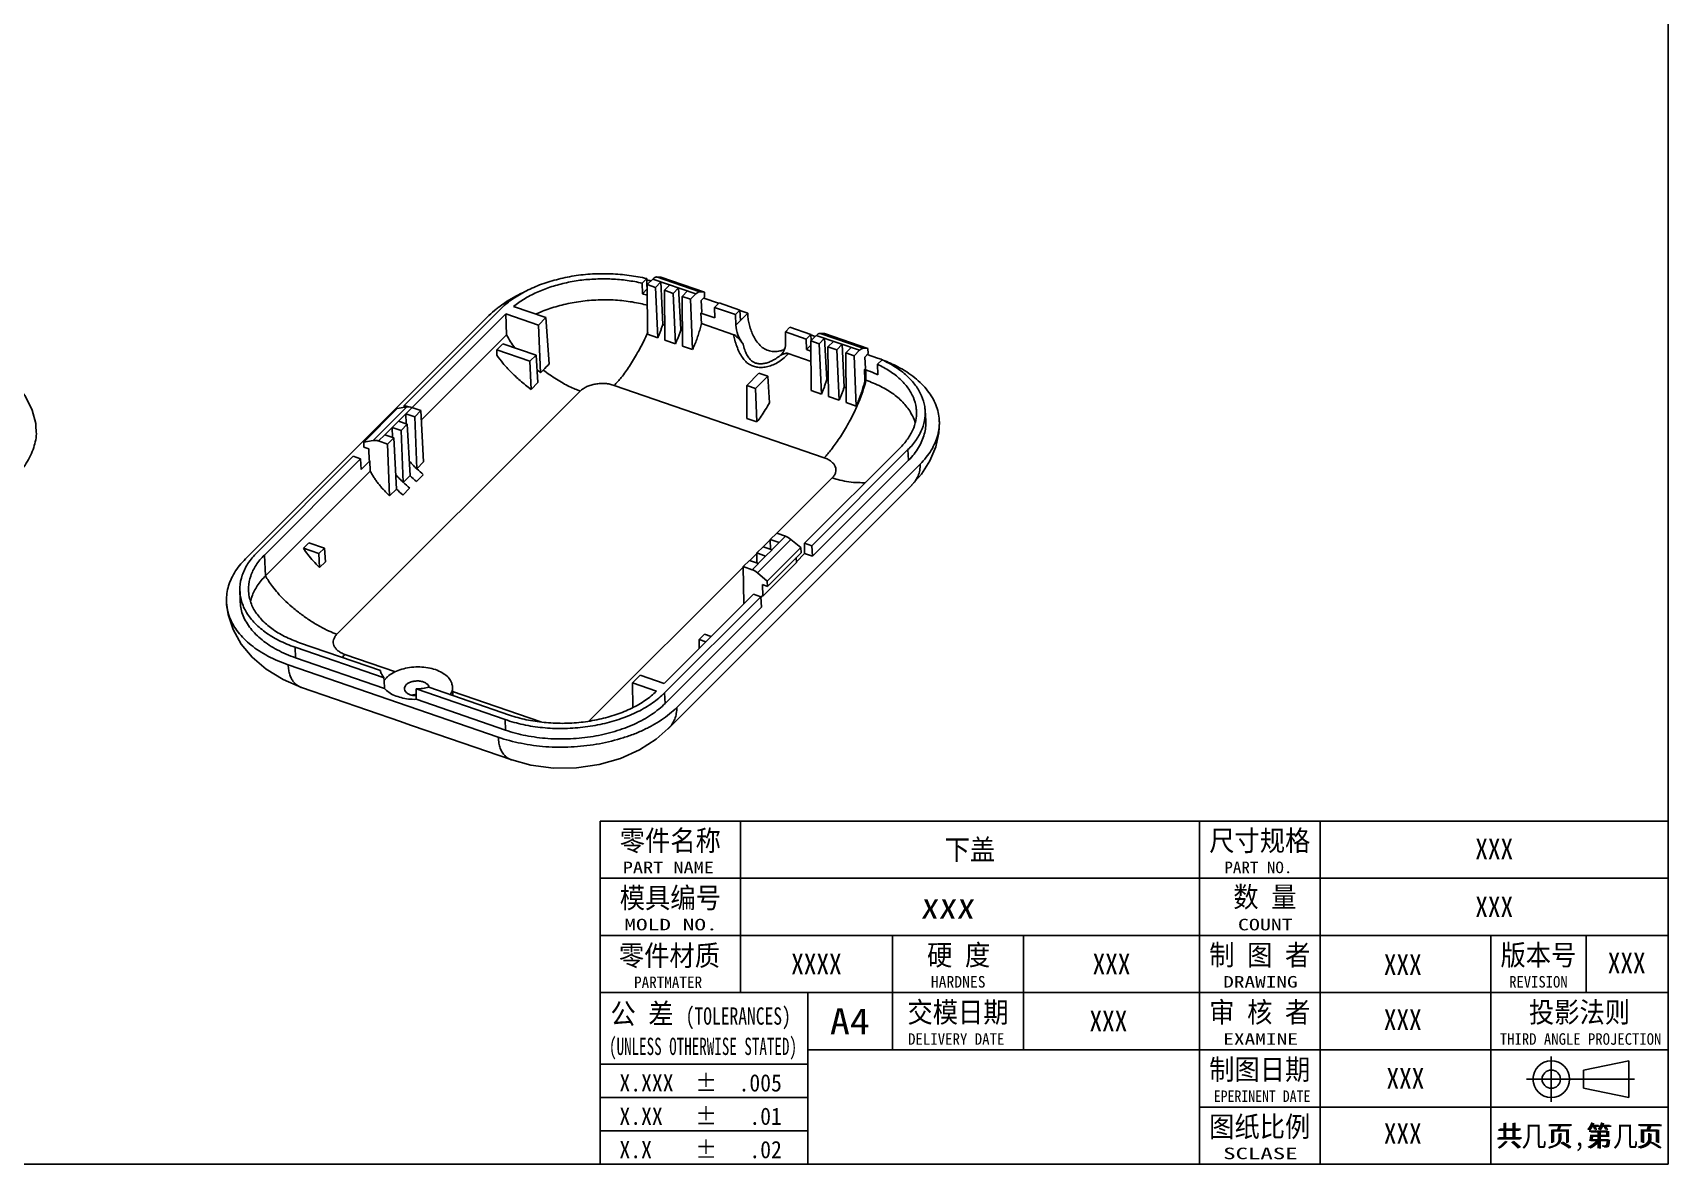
# Model space of a CAD drawing. Header units: millimetres. Extents: x 505 to 1176, y -2270 to -2095.
# Drawn here: x 885.3 to 1011.3, y -2269.7 to -2182.6 of the extents above; entities that cross this region are included whole.
import ezdxf
from ezdxf.enums import TextEntityAlignment as Align

# ---------------------------------------------------------------- set-up
doc = ezdxf.new("R2010")
doc.units = ezdxf.units.MM
doc.header["$MEASUREMENT"] = 0
doc.linetypes.add('CENTER', pattern=[50.8, 31.75, -6.35, 6.35, -6.35])
doc.layers.get('0').update_dxf_attribs({"linetype": 'CONTINUOUS'})
for name, color, linetype in [('02___PRT_ALL_AXES', 7, 'CONTINUOUS'), ('06___PRT_ALL_SURFS', 7, 'CONTINUOUS'), ('dim', 82, 'CONTINUOUS'), ('text-mold', 3, 'CONTINUOUS')]:
    doc.layers.add(name, color=color, linetype=linetype)
doc.styles.add('MA', font='', dxfattribs={"width": 0.8})
doc.styles.add('TEXTSTYLE_0', font='txt', dxfattribs={"width": 0.8})
doc.styles.add('标准', font='arial.ttf', dxfattribs={"oblique": 5.000002})
doc.styles.get('MA').set_extended_font_data('SimSun')

# ---------------------------------------------------------------- blocks, each defined once
blk = doc.blocks.new('mw')
at = {"color": 4, "linetype": 'Continuous'}
for p, q in [((643.55, -548.83), (643.2, -549.18)), ((643.22, -549.99), (643.2, -549.18)), ((643.55, -548.83), (643.57, -549.28)), ((644.01, -548.86), (643.59, -549.28)), ((647.33, -550.01), (644.01, -548.86)), ((644.65, -549.08), (644.23, -549.5)), ((644.65, -548.71), (644.3, -548.7)), ((647.63, -549.85), (644.3, -548.7)), ((644.65, -549.08), (644.8, -552.37)), ((643.59, -549.62), (643.22, -549.99)), ((643.57, -549.28), (643.59, -549.62)), ((643.59, -549.28), (643.62, -553.11)), ((644.23, -549.5), (644.4, -553.38)), ((645.33, -549.31), (644.91, -549.73)), ((644.91, -549.73), (644.94, -553.56)), ((646.01, -549.55), (645.59, -549.97)), ((645.59, -549.97), (645.77, -553.85)), ((646.01, -549.55), (646.19, -552.73)), ((646.69, -549.78), (646.28, -550.2)), ((646.28, -550.2), (646.3, -554.03)), ((647.33, -550.01), (646.91, -550.42)), ((646.91, -550.42), (647.08, -554.3)), ((647.99, -549.86), (647.63, -549.85)), ((647.94, -550.33), (649.09, -550.73)), ((612.66, -570.41), (631.4, -551.67)), ((632.28, -551.18), (624.87, -558.59)), ((632.69, -551.54), (624.99, -559.24)), ((632.76, -553.15), (632.69, -551.54)), ((632.69, -551.54), (635.22, -552.41)), ((635.79, -551.83), (633.3, -550.97)), ((647.8, -551.41), (647.72, -551.49)), ((647.76, -552.29), (647.72, -551.49)), ((647.72, -551.49), (648.79, -551.86)), ((647.8, -551.41), (647.75, -550.52)), ((649.12, -550.7), (648.77, -551.05)), ((648.77, -551.05), (648.79, -551.86)), ((648.77, -551.05), (650.38, -551.6)), ((650.72, -551.25), (649.12, -550.7)), ((650.72, -551.25), (650.38, -551.6)), ((650.38, -551.6), (650.41, -552.42)), ((650.41, -552.42), (651.33, -551.5)), ((650.78, -552.05), (650.72, -551.25)), ((650.73, -551.29), (651.33, -551.5)), ((635.22, -552.41), (635.79, -551.83)), ((635.22, -552.41), (635.38, -556.08)), ((635.79, -551.83), (636.03, -555.39)), ((644.8, -552.37), (644.93, -552.41)), ((646.19, -552.73), (646.29, -552.77)), ((647.76, -552.29), (650.25, -553.15)), ((654.58, -552.58), (654.24, -552.93)), ((654.24, -552.93), (654.24, -553.74)), ((654.24, -552.93), (655.84, -553.48)), ((656.19, -553.14), (654.58, -552.58)), ((626.2, -559.71), (632.76, -553.15)), ((632.47, -553.84), (632, -554.31)), ((635.03, -554.72), (632.47, -553.84)), ((643.62, -553.11), (644.4, -553.38)), ((644.94, -553.56), (645.77, -553.85)), ((646.3, -554.03), (647.08, -554.3)), ((656.19, -553.14), (655.84, -553.48)), ((655.84, -553.48), (655.86, -554.29)), ((656.2, -553.96), (655.86, -554.29)), ((656.21, -553.6), (656.19, -553.14)), ((656.19, -553.17), (656.53, -553.29)), ((656.61, -553.2), (656.19, -553.62)), ((656.19, -553.62), (656.22, -557.45)), ((656.19, -553.62), (656.83, -553.84)), ((659.93, -554.35), (656.61, -553.2)), ((657.25, -553.42), (656.83, -553.84)), ((656.83, -553.84), (657, -557.72)), ((657.25, -553.05), (656.9, -553.05)), ((660.23, -554.19), (656.9, -553.05)), ((657.25, -553.05), (660.59, -554.2)), ((657.25, -553.42), (657.43, -556.61)), ((657.93, -553.66), (657.51, -554.08)), ((657.51, -554.08), (657.54, -557.91)), ((657.51, -554.08), (658.2, -554.31)), ((658.61, -553.89), (658.2, -554.31)), ((658.61, -553.89), (658.76, -557.18)), ((659.3, -554.13), (658.88, -554.55)), ((660.59, -554.2), (660.23, -554.19)), ((660.61, -554.6), (660.59, -554.2)), ((632, -554.31), (632.01, -554.72)), ((632, -554.31), (634.56, -555.19)), ((634.56, -555.19), (635.03, -554.72)), ((634.56, -555.19), (634.65, -557.36)), ((635.03, -554.72), (635.17, -556.84)), ((653.74, -554.82), (653.91, -554.68)), ((654.45, -554.6), (656.21, -555.2)), ((655.86, -554.29), (656.2, -554.41)), ((658.2, -554.31), (658.37, -558.19)), ((658.88, -554.55), (658.91, -558.38)), ((658.88, -554.55), (659.52, -554.77)), ((659.93, -554.35), (659.52, -554.77)), ((659.52, -554.77), (659.69, -558.65)), ((660.35, -554.87), (660.61, -554.6)), ((660.4, -555.75), (660.35, -554.87)), ((660.54, -554.67), (661.33, -554.95)), ((661.68, -555.08), (661.33, -555.43)), ((661.33, -555.43), (661.35, -556.24)), ((635.38, -556.08), (635.58, -555.87)), ((652.19, -556.1), (651.25, -557.05)), ((651.93, -557.28), (652.87, -556.34)), ((652.87, -556.34), (652.19, -556.1)), ((652.87, -556.34), (653.01, -558.39)), ((657.43, -556.61), (657.53, -556.64)), ((660.4, -555.75), (660.32, -555.83)), ((660.32, -555.83), (660.42, -555.86)), ((660.36, -556.63), (660.32, -555.83)), ((660.36, -556.63), (660.43, -556.66)), ((638.43, -557.49), (619.69, -576.22)), ((634.65, -557.36), (635.17, -556.84)), ((641.04, -557.05), (657.22, -562.63)), ((651.25, -557.05), (651.27, -559.6)), ((651.25, -557.05), (651.93, -557.28)), ((651.93, -557.28), (652.04, -559.86)), ((656.22, -557.45), (657, -557.72)), ((657.54, -557.91), (658.37, -558.19)), ((658.76, -557.18), (658.9, -557.23)), ((621.76, -561.42), (624.34, -558.83)), ((625.07, -558.71), (622.49, -561.29)), ((624.34, -558.83), (625.07, -558.71)), ((625, -559.24), (624.43, -559.8)), ((624.88, -558.74), (624.87, -558.59)), ((625.2, -558.7), (624.87, -558.59)), ((625.68, -559.48), (624.99, -559.24)), ((625, -559.24), (625.03, -560.01)), ((625.47, -558.75), (626.16, -558.99)), ((625.68, -559.48), (626.16, -558.99)), ((626.16, -558.99), (626.37, -562.95)), ((658.91, -558.38), (659.69, -558.65)), ((665.04, -559.77), (664.99, -558.97)), ((623.95, -560.29), (623.39, -560.85)), ((624.43, -559.8), (623.94, -560.29)), ((624.63, -560.52), (623.94, -560.29)), ((623.95, -560.29), (623.98, -561.06)), ((625.11, -560.04), (624.43, -559.8)), ((624.63, -560.52), (625.11, -560.04)), ((624.63, -560.52), (624.79, -564.52)), ((625.11, -560.04), (625.32, -563.99)), ((625.68, -559.48), (625.84, -563.48)), ((651.27, -559.6), (652.04, -559.86)), ((621.76, -561.42), (622.49, -561.29)), ((621.77, -561.82), (621.76, -561.42)), ((623.38, -560.85), (622.9, -561.33)), ((622.9, -561.33), (623.58, -561.57)), ((624.07, -561.09), (623.38, -560.85)), ((623.58, -561.57), (624.07, -561.09)), ((623.58, -561.57), (623.75, -565.57)), ((624.07, -561.09), (624.28, -565.04)), ((663.11, -561.81), (655.7, -569.21)), ((620.95, -562.51), (613.54, -569.92)), ((614.11, -570.12), (621.51, -562.71)), ((621.51, -562.71), (620.95, -562.51)), ((621.51, -562.71), (621.56, -563.52)), ((621.56, -563.52), (622.22, -562.85)), ((622.15, -561.95), (621.77, -561.82)), ((622.18, -562.84), (622.15, -561.95)), ((622.22, -562.85), (622.18, -562.84)), ((622.26, -563.65), (622.22, -562.85)), ((625.84, -563.48), (626.37, -562.95)), ((656.26, -569.41), (663.67, -562)), ((656.31, -570.21), (663.72, -562.81)), ((663.72, -562.81), (663.67, -562)), ((614.2, -571.71), (622.26, -563.65)), ((624.79, -564.52), (625.32, -563.99)), ((626.34, -563.93), (625.81, -564.45)), ((664.61, -563.12), (645.87, -581.85)), ((653.58, -568.44), (657.84, -564.18)), ((623.75, -565.57), (624.28, -565.04)), ((625.29, -564.97), (624.77, -565.5)), ((663.97, -564.73), (663.98, -564.72)), ((617.53, -569.18), (617.11, -569.6)), ((618.73, -569.6), (617.53, -569.18)), ((654.66, -568.91), (652.08, -571.49)), ((652.53, -569.49), (653.07, -568.95)), ((653.07, -568.92), (653.56, -568.43)), ((653.07, -568.92), (653.76, -569.15)), ((653.09, -569.68), (653.07, -568.92)), ((653.75, -569.15), (653.19, -569.71)), ((653.56, -568.43), (654.24, -568.67)), ((654.24, -568.67), (653.76, -569.15)), ((654.66, -568.91), (655.42, -569.55)), ((656.26, -569.41), (655.7, -569.21)), ((655.7, -569.21), (655.71, -570.01)), ((614.2, -571.71), (614.11, -570.12)), ((617.11, -569.6), (618.31, -570.01)), ((618.31, -570.01), (618.73, -569.6)), ((618.31, -570.01), (618.35, -571.07)), ((618.73, -569.6), (618.8, -570.63)), ((650.98, -571.01), (651.46, -570.53)), ((651.46, -570.53), (652.15, -570.76)), ((651.48, -570.53), (652.03, -569.99)), ((652.03, -569.96), (652.51, -569.48)), ((652.03, -569.96), (652.71, -570.2)), ((652.04, -570.73), (652.03, -569.96)), ((652.71, -570.2), (652.14, -570.76)), ((652.51, -569.48), (653.2, -569.72)), ((653.2, -569.72), (652.71, -570.2)), ((652.83, -572.13), (655.42, -569.55)), ((652.85, -572.53), (655.44, -569.94)), ((655.07, -570.3), (655.09, -570.69)), ((655.09, -570.63), (655.71, -570.01)), ((655.42, -569.55), (655.44, -569.94)), ((656.31, -570.21), (655.71, -570.01)), ((656.31, -570.21), (656.26, -569.41)), ((618.35, -571.07), (618.8, -570.63)), ((639.1, -582.91), (650.98, -571.04)), ((650.98, -571.01), (651.67, -571.25)), ((651.04, -573.86), (650.98, -571.01)), ((652.15, -570.76), (651.67, -571.25)), ((652.08, -571.49), (652.83, -572.13)), ((652.49, -573.28), (655.09, -570.69)), ((612.22, -572.81), (612.23, -573.61)), ((651.77, -573.14), (644.89, -580.02)), ((652.34, -573.33), (651.77, -573.14)), ((652.85, -572.53), (652.46, -572.4)), ((652.46, -572.4), (652.49, -573.28)), ((652.83, -572.13), (652.85, -572.53)), ((644.93, -580.74), (652.34, -573.33)), ((644.97, -581.54), (652.38, -574.14)), ((652.34, -573.38), (652.45, -573.27)), ((652.38, -574.14), (652.34, -573.33)), ((652.49, -573.28), (652.45, -573.27)), ((648, -576.2), (647.58, -576.62)), ((647.58, -576.62), (648.11, -576.8)), ((647.58, -576.62), (647.59, -577.32)), ((648.52, -576.38), (648, -576.2)), ((616.49, -578.03), (616.47, -577.22)), ((620.31, -577.78), (624.2, -579.11)), ((632.12, -584.15), (615.94, -578.58)), ((643.04, -579.38), (642.46, -579.96)), ((644.89, -580.02), (643.04, -579.38)), ((616.97, -580.33), (616.96, -580.32)), ((628.6, -580.63), (635.39, -582.97)), ((642.46, -579.96), (644.31, -580.6)), ((642.46, -579.96), (642.48, -581.86)), ((644.97, -581.54), (644.93, -580.74)), ((625.01, -583.1), (625.52, -583.27)), ((632.67, -583.6), (632.65, -582.79)), ((645.23, -583.47), (645.21, -583.48))]:
    blk.add_line(p, q, dxfattribs=at)
at = {"color": 7, "linetype": 'Continuous'}
blk.add_line((633.16, -585.9), (633.15, -585.9), dxfattribs=at)
at = {"color": 4, "linetype": 'Continuous'}
for centre, radius, start, end in [((640.62, -562.92), 14.29, 76.8662, 78.1495), ((640.61, -560.98), 11.29, 74.664, 76.6669), ((629.68, -546.95), 15.19, 336.1587, 336.686), ((626.31, -546.83), 12.95, 315.7145, 318.6613), ((657.47, -566.16), 11.86, 69.1747, 70.9916), ((657.59, -565.84), 11.52, 68.8684, 69.1673), ((643.51, -545.54), 13.31, 230.7913, 232.3162), ((634.11, -554.88), 12.67, 226.0413, 229.0704), ((634.74, -554.25), 12.81, 226.0586, 229.0531), ((633.07, -555.92), 12.67, 226.0413, 229.0704), ((633.69, -555.29), 12.81, 226.0586, 229.0531), ((616.92, -574.43), 4.77, 311.5243, 315.424), ((617.42, -579), 1.4, 247.7491, 250.4606), ((633.6, -584.58), 1.4, 247.7853, 250.9933)]:
    blk.add_arc(centre, radius, start, end, dxfattribs=at)
for centre, major_axis, ratio, start_param, end_param in [((644.03, -549.66), (0.339, 0.941), 0.424126, 0.14608, 0.734083), ((647.38, -550.81), (0.312, 0.95), 0.445041, 0.133499, 0.721502), ((652.33, -553.08), (-1.57, 1.61), 0.682679, 0.637232, 1.405424), ((652.33, -553.08), (-1.57, 1.61), 0.682679, -3.131607, -2.504361), ((656.63, -554), (0.339, 0.941), 0.424126, 0.14608, 0.734083), ((659.98, -555.15), (0.312, 0.95), 0.445041, 0.133499, 0.721502), ((625.51, -559.55), (-0.712, 0.702), 0.667046, -0.947824, -0.448477), ((622.92, -562.14), (-0.702, 0.712), 0.677504, -0.938515, -0.439168), ((654.28, -569.47), (-0.712, 0.702), 0.667046, -1.447171, -0.947824), ((651.69, -572.05), (-0.702, 0.712), 0.677504, -1.437861, -0.938515)]:
    blk.add_ellipse(centre, major_axis=major_axis, ratio=ratio, start_param=start_param, end_param=end_param, dxfattribs=at)
for points, start_tangent, end_tangent in [([(643.55, -548.83), (642.2, -548.58), (640.8, -548.46), (639.37, -548.47), (637.95, -548.62), (636.59, -548.91), (635.3, -549.32), (634.14, -549.85), (633.13, -550.47), (632.28, -551.18)], (-0.971298, 0.237865), (-0.707249, -0.706964)), ([(633.3, -550.97), (634.11, -550.4), (635.05, -549.9), (636.1, -549.49), (637.22, -549.18), (638.41, -548.96), (639.63, -548.86), (640.85, -548.86), (642.05, -548.97), (643.2, -549.18)], (0.774773, 0.63224), (0.972962, -0.230965)), ([(632.15, -551.02), (632.59, -550.71), (633.29, -550.28), (633.99, -549.92)], (0.794036, 0.607871), (0.906487, 0.422233)), ([(635.02, -551.56), (635.37, -551.4), (636.54, -550.99), (637.81, -550.69), (639.13, -550.51), (640.47, -550.46), (641.8, -550.54), (643.07, -550.75), (643.61, -550.88)], (0.904924, 0.425573), (0.963956, -0.266061)), ([(631.4, -551.67), (631.96, -551.17), (632.15, -551.02)], (0.707249, 0.706964), (0.794036, 0.607871)), ([(651.33, -551.5), (651.36, -551.89), (651.44, -552.31), (651.56, -552.74), (651.72, -553.15), (651.93, -553.54), (652.2, -553.89), (652.54, -554.19), (652.92, -554.37), (653.31, -554.45), (653.7, -554.42), (654.08, -554.31), (654.16, -554.27)], (0.026024, -0.999661), (0.901282, 0.433234)), ([(644.4, -553.38), (644.51, -553.14), (644.61, -552.88), (644.7, -552.62), (644.8, -552.37)], (0.396999, 0.917819), (0.320319, 0.94731)), ([(645.77, -553.85), (645.88, -553.58), (645.99, -553.3), (646.09, -553.02), (646.19, -552.73)], (0.396999, 0.917819), (0.311068, 0.950388)), ([(647.08, -554.3), (647.24, -553.92), (647.4, -553.52), (647.54, -553.11), (647.66, -552.69), (647.76, -552.29)], (0.396999, 0.917819), (0.20165, 0.979458)), ([(632.76, -553.15), (633.06, -553.69), (633.4, -554.16)], (0.427665, -0.903937), (0.616413, -0.787423)), ([(641.04, -557.05), (641.59, -556.44), (642.22, -555.57), (642.85, -554.53), (643.38, -553.51), (643.57, -553.09)], (0.705092, 0.709116), (0.404188, 0.914676)), ([(650.25, -553.15), (650.33, -553.19), (650.42, -553.25), (650.5, -553.33), (650.59, -553.41), (650.69, -553.51), (650.78, -553.62), (650.88, -553.74), (650.98, -553.87)], (0.945407, -0.325891), (0.611171, -0.791498)), ([(651.78, -555.58), (651.47, -555.44), (651.18, -555.22), (650.92, -554.9), (650.68, -554.5), (650.49, -554.03), (650.34, -553.57), (650.25, -553.15)], (-0.944567, 0.32832), (-0.200208, 0.979753)), ([(651.94, -555.33), (651.69, -555.2), (651.47, -554.99), (651.27, -554.7), (651.1, -554.31), (650.98, -553.87)], (-0.944495, 0.328526), (-0.20955, 0.977798)), ([(632.01, -554.72), (632.48, -555.35), (633.08, -556.01), (633.8, -556.68), (634.65, -557.36)], (0.541054, -0.840988), (0.809701, -0.586843)), ([(654.45, -554.6), (654.13, -554.93), (653.73, -555.23), (653.29, -555.46), (652.87, -555.6), (652.48, -555.67), (652.12, -555.66), (651.78, -555.58)], (-0.627203, -0.778856), (-0.944378, 0.328861)), ([(653.74, -554.82), (653.4, -555.05), (653.06, -555.22), (652.75, -555.33), (652.45, -555.38), (652.19, -555.38), (651.94, -555.33)], (-0.785309, -0.619105), (-0.944392, 0.328821)), ([(653.74, -554.82), (653.84, -554.75), (653.93, -554.7), (654.02, -554.66), (654.11, -554.63), (654.2, -554.6), (654.28, -554.58), (654.37, -554.58), (654.45, -554.6)], (0.836165, 0.548478), (0.945475, -0.325695)), ([(661.33, -555.43), (662.27, -555.96), (663.06, -556.57), (663.67, -557.25), (664.09, -557.99), (664.3, -558.76), (664.33, -559.13)], (0.904238, -0.427029), (0.015939, -0.999873)), ([(664.99, -558.97), (664.96, -558.69), (664.72, -557.85), (664.25, -557.05), (663.58, -556.31), (662.72, -555.65), (661.68, -555.08)], (-0.059281, 0.998241), (-0.907883, 0.419223)), ([(661.74, -555.1), (662.89, -555.62), (663.58, -556.02), (664.19, -556.47), (664.73, -556.95), (665.18, -557.46), (665.55, -558), (665.82, -558.55), (666, -559.13), (666.08, -559.71), (666.09, -559.89)], (0.932754, -0.360514), (0.015227, -0.999884)), ([(635.58, -555.87), (636.08, -556.24), (636.6, -556.58), (637.11, -556.88), (637.59, -557.14), (638.04, -557.34), (638.43, -557.49)], (0.793582, -0.608463), (0.944427, -0.328722)), ([(657, -557.72), (657.12, -557.46), (657.23, -557.18), (657.33, -556.89), (657.43, -556.61)], (0.396999, 0.917819), (0.311068, 0.950388)), ([(660.43, -556.66), (660.25, -557.33), (659.96, -558.14), (659.55, -559.08), (659.01, -560.1), (658.38, -561.14), (657.75, -562.01), (657.22, -562.63)], (-0.217296, -0.976106), (-0.709395, -0.704811)), ([(659.69, -558.65), (659.84, -558.27), (660, -557.87), (660.14, -557.45), (660.26, -557.03), (660.36, -556.63)], (0.396999, 0.917819), (0.20165, 0.979458)), ([(661.35, -556.24), (661.13, -556.14), (660.42, -555.86)], (-0.904133, 0.427252), (-0.945429, 0.325829)), ([(660.43, -556.66), (660.43, -556.26), (660.42, -555.86)], (-0.026027, 0.999661), (-0.026024, 0.999661)), ([(660.43, -556.66), (661.58, -557.14), (662.57, -557.74), (663.36, -558.44), (663.93, -559.23), (664.23, -559.91)], (0.947268, -0.320442), (0.286671, -0.958029)), ([(641.04, -557.05), (640.71, -556.96), (640.35, -556.91), (639.98, -556.91), (639.61, -556.95), (639.26, -557.03), (638.94, -557.15), (638.66, -557.31), (638.43, -557.49)], (-0.945429, 0.325829), (-0.707249, -0.706964)), ([(658.37, -558.19), (658.47, -557.95), (658.57, -557.7), (658.67, -557.44), (658.76, -557.18)], (0.396999, 0.917819), (0.320319, 0.94731)), ([(652.04, -559.86), (652.36, -559.43), (652.68, -558.93), (653.01, -558.39)], (0.604607, 0.796524), (0.501285, 0.865282)), ([(664.33, -559.13), (664.31, -559.55), (664.11, -560.33), (663.7, -561.09), (663.11, -561.81)], (0.015939, -0.999873), (-0.707249, -0.706964)), ([(663.67, -562), (664.32, -561.22), (664.76, -560.4), (664.97, -559.55), (664.99, -558.97)], (0.707249, 0.706964), (-0.059281, 0.998241)), ([(594.27, -564.72), (594.85, -564.18), (595.35, -563.62), (595.77, -563.04), (596.1, -562.45), (596.34, -561.84), (596.49, -561.24), (596.54, -560.63), (596.49, -560.04), (596.49, -559.99)], (0.765682, 0.643219), (-0.171134, 0.985248)), ([(665.04, -559.77), (665.03, -560.29), (664.93, -560.81), (664.75, -561.33), (664.48, -561.84), (664.14, -562.34), (663.72, -562.81)], (0.059479, -0.99823), (-0.707249, -0.706964)), ([(666.09, -559.89), (666.07, -560.3), (665.97, -560.89), (665.76, -561.47), (665.47, -562.04), (665.08, -562.59), (664.61, -563.12)], (0.015227, -0.999884), (-0.707249, -0.706964)), ([(625.84, -563.48), (625.59, -563.23), (625.35, -562.97), (625.26, -562.87)], (-0.716699, 0.697383), (-0.65676, 0.7541)), ([(657.84, -564.18), (658.01, -563.97), (658.1, -563.76), (658.12, -563.53), (658.07, -563.31), (657.95, -563.1), (657.76, -562.92), (657.52, -562.75), (657.22, -562.63)], (0.707249, 0.706964), (-0.945429, 0.325829)), ([(622.26, -563.65), (622.4, -563.91), (622.56, -564.17), (622.73, -564.42), (622.92, -564.66), (623.11, -564.9), (623.32, -565.13), (623.53, -565.35), (623.75, -565.57)], (0.432857, -0.901462), (0.717045, -0.697027)), ([(624.79, -564.53), (624.54, -564.27), (624.31, -564.02), (624.22, -563.92)], (-0.716699, 0.697383), (-0.65676, 0.7541)), ([(657.84, -564.18), (658.43, -564.35), (659.12, -564.48), (659.85, -564.54), (660.38, -564.54)], (0.945791, -0.324777), (0.998976, 0.045244)), ([(663.98, -564.72), (664.25, -564.39), (664.45, -564.01), (664.58, -563.59), (664.61, -563.12)], (0.702899, 0.71129), (-0.019296, 0.999814)), ([(611.19, -573.8), (611.2, -573.22), (611.31, -572.63), (611.51, -572.05), (611.8, -571.48), (612.19, -570.93), (612.66, -570.41)], (-0.060196, 0.998187), (0.707249, 0.706964)), ([(613.54, -569.92), (612.84, -570.77), (612.4, -571.68), (612.22, -572.61), (612.22, -572.81)], (-0.707249, -0.706964), (0.01631, -0.999867)), ([(612.89, -572.92), (612.89, -572.6), (613.05, -571.74), (613.46, -570.9), (614.11, -570.12)], (-0.059796, 0.998211), (0.707249, 0.706964)), ([(617.11, -569.6), (617.45, -570.08), (617.86, -570.57), (618.35, -571.07)], (0.539026, -0.842289), (0.719242, -0.69476)), ([(613.04, -573.71), (613.14, -573.33), (613.56, -572.49), (614.2, -571.71)], (0.204245, 0.97892), (0.711208, 0.702982)), ([(614.2, -571.71), (614.42, -572.11), (614.73, -572.55), (615.13, -573.04), (615.62, -573.56), (616.21, -574.1), (616.9, -574.65), (617.65, -575.18), (618.4, -575.63), (619.09, -575.98), (619.69, -576.22)], (0.439359, -0.898311), (0.944191, -0.329397)), ([(612.22, -572.81), (612.31, -573.54), (612.67, -574.44), (613.29, -575.28), (614.15, -576.04), (615.22, -576.69), (616.47, -577.22)], (0.01631, -0.999867), (0.945429, -0.325829)), ([(616.82, -576.87), (615.66, -576.38), (614.67, -575.78), (613.88, -575.08), (613.3, -574.3), (612.97, -573.46), (612.89, -572.92)], (-0.945429, 0.325829), (-0.059796, 0.998211)), ([(615.94, -578.58), (614.38, -577.9), (613.69, -577.5), (613.08, -577.05), (612.54, -576.57), (612.09, -576.06), (611.73, -575.53), (611.45, -574.97), (611.27, -574.39), (611.19, -573.81), (611.19, -573.8)], (-0.945429, 0.325829), (-0.060196, 0.998187)), ([(616.49, -578.03), (615.09, -577.42), (614.48, -577.06), (613.93, -576.66), (613.45, -576.23), (613.05, -575.78), (612.72, -575.3), (612.47, -574.8), (612.31, -574.28), (612.24, -573.76), (612.23, -573.61)], (-0.945429, 0.325829), (-0.015855, 0.999874)), ([(620.31, -577.78), (620.02, -577.65), (619.77, -577.49), (619.58, -577.3), (619.46, -577.09), (619.41, -576.87), (619.43, -576.65), (619.53, -576.43), (619.69, -576.22)], (-0.945429, 0.325829), (0.707249, 0.706964)), ([(616.89, -580.3), (616.76, -580.23), (616.54, -580.08), (616.35, -579.88), (616.19, -579.64), (616.07, -579.34), (615.98, -578.98), (615.94, -578.58)], (-0.925483, 0.37879), (-0.049684, 0.998765)), ([(644.31, -580.6), (643.45, -581.3), (642.4, -581.91), (641.2, -582.4), (639.88, -582.77), (638.49, -583), (637.05, -583.08), (635.64, -583.01), (634.27, -582.8), (632.99, -582.44)], (-0.716629, -0.697454), (-0.945429, 0.325829)), ([(625.8, -580.86), (625.63, -580.88), (625.5, -580.91)], (-0.99709, -0.076235), (-0.961293, -0.275528)), ([(645.87, -581.85), (645.31, -582.35), (644.68, -582.82), (643.98, -583.24), (643.22, -583.63), (642.39, -583.97), (641.52, -584.26), (639.67, -584.69), (637.73, -584.9), (635.77, -584.88), (633.88, -584.62), (632.12, -584.15)], (-0.707249, -0.706964), (-0.945429, 0.325829)), ([(632.65, -582.79), (634.04, -583.18), (635.53, -583.41), (637.07, -583.48), (638.63, -583.38), (640.14, -583.13), (641.57, -582.72), (642.87, -582.18), (644, -581.51), (644.93, -580.74)], (0.945429, -0.325829), (0.707249, 0.706964)), ([(644.97, -581.54), (644.48, -581.99), (643.91, -582.41), (643.29, -582.79), (642.6, -583.14), (641.86, -583.44), (641.09, -583.7), (639.43, -584.09), (637.69, -584.27), (635.94, -584.25), (634.24, -584.02), (632.67, -583.6)], (-0.707249, -0.706964), (-0.945429, 0.325829)), ([(645.87, -581.85), (645.83, -582.32), (645.71, -582.75), (645.51, -583.12), (645.24, -583.46), (645.23, -583.47)], (0.019296, -0.999814), (-0.707202, -0.707011)), ([(624.59, -582.95), (624.72, -583), (625.01, -583.1)], (0.945022, -0.327008), (0.945429, -0.325829)), ([(633.07, -585.87), (632.85, -585.76), (632.62, -585.57), (632.42, -585.31), (632.27, -584.99), (632.17, -584.61), (632.12, -584.15)], (-0.925728, 0.37819), (-0.049684, 0.998765))]:
    blk.add_spline(points, degree=3, dxfattribs=dict(at, start_tangent=start_tangent, end_tangent=end_tangent))
at = {"layer": '02___PRT_ALL_AXES', "color": 4, "linetype": 'Continuous'}
for p, q in [((623.04, -579.01), (616.82, -576.87)), ((616.47, -577.22), (623.32, -579.58)), ((616.49, -578.03), (623.36, -580.39)), ((625.8, -580.43), (632.65, -582.79)), ((632.99, -582.44), (626.77, -580.3)), ((628.61, -580.93), (628.59, -580.28)), ((625.79, -581.23), (632.67, -583.6))]:
    blk.add_line(p, q, dxfattribs=at)
blk.add_arc((624.61, -580.71), 1.58, 138.8149, 144.2087, dxfattribs=at)
for start_param, end_param in [(-3.706621, -3.69452), (-2.602277, -2.590177)]:
    blk.add_ellipse((621.74, -471.88), major_axis=(-3.33, 127.48), ratio=0.01819, start_param=start_param, end_param=end_param, dxfattribs=at)
for points, start_tangent, end_tangent in [([(623.04, -579.01), (623.14, -579.3), (623.32, -579.58)], (0.165881, -0.986146), (0.645696, -0.763594)), ([(628.59, -580.28), (628.53, -579.98), (628.33, -579.62), (627.99, -579.31), (627.54, -579.05), (627, -578.86), (626.39, -578.76), (625.76, -578.74), (625.13, -578.81), (624.54, -578.96), (624.02, -579.19), (623.59, -579.49), (623.42, -579.66)], (-0.03937, 0.999225), (-0.657799, -0.753194)), ([(625.79, -581.23), (625.2, -581.21), (624.63, -581.1), (624.12, -580.93), (623.69, -580.69), (623.36, -580.39)], (-0.999778, -0.021066), (-0.657213, 0.753705)), ([(624.89, -580.42), (624.92, -580.27), (625.03, -580.1), (625.22, -579.96), (625.48, -579.87), (625.77, -579.82), (626.06, -579.82), (626.34, -579.89)], (-0.032876, 0.999459), (0.945429, -0.325829)), ([(625.34, -580.88), (625.12, -580.77), (624.96, -580.62), (624.89, -580.45), (624.89, -580.42)], (-0.945429, 0.325829), (-0.032876, 0.999459)), ([(625.8, -580.43), (626.29, -580.39), (626.77, -580.3)], (0.999599, 0.028318), (0.968885, 0.247512)), ([(626.34, -579.89), (626.56, -580), (626.72, -580.14), (626.78, -580.3)], (0.945429, -0.325829), (0.172862, -0.984946)), ([(628.43, -580.87), (628.5, -580.74), (628.59, -580.36), (628.59, -580.28)], (0.504972, 0.863136), (-0.03937, 0.999225)), ([(625.8, -580.95), (625.62, -580.94), (625.34, -580.88)], (-0.999995, 0.003072), (-0.945429, 0.325829))]:
    blk.add_spline(points, degree=3, dxfattribs=dict(at, start_tangent=start_tangent, end_tangent=end_tangent))
at = {"layer": '06___PRT_ALL_SURFS', "color": 4, "linetype": 'Continuous'}
for p, q in [((647.99, -549.86), (644.65, -548.71)), ((644.23, -549.5), (643.59, -549.28)), ((645.59, -549.97), (644.91, -549.73)), ((646.91, -550.42), (646.28, -550.2)), ((647.75, -550.52), (648.01, -550.26)), ((648.01, -550.26), (647.99, -549.86)), ((645.23, -583.47), (663.97, -564.73)), ((616.97, -580.33), (624.59, -582.95)), ((625.52, -583.27), (633.15, -585.9))]:
    blk.add_line(p, q, dxfattribs=at)
for points in [[(596.49, -559.99), (596.21, -558.96), (595.71, -557.91), (595, -556.93), (594.07, -556.03), (592.92, -555.24), (591.78, -554.68)], [(663.98, -564.72), (664.71, -563.88), (665.36, -562.86), (665.81, -561.79), (666.05, -560.7), (666.09, -559.89)], [(611.19, -573.8), (611.31, -574.7), (611.69, -575.86), (612.31, -576.97), (613.16, -577.99), (614.23, -578.91), (615.54, -579.71), (616.96, -580.32)], [(633.16, -585.9), (634.62, -586.3), (636.36, -586.53), (638.15, -586.52), (639.89, -586.26), (641.52, -585.78), (643, -585.11), (644.28, -584.29), (645.21, -583.48)]]:
    blk.add_lwpolyline(points, dxfattribs=at)

msp = doc.modelspace()

# ---------------------------------------------------------------- linework, layer by layer
at = {"layer": 'text-mold', "color": 62}
for p, q in [((1011.304, -2269.727), (1011.304, -2095.422)), ((764.332, -2269.727), (1011.304, -2269.727))]:
    msp.add_line(p, q, dxfattribs=at)
at = {"layer": 'text-mold', "color": 62, "linetype": 'Continuous', "ltscale": 3}
for p, q in [((1011.304, -2243.288), (929.05, -2243.288)), ((945.037, -2269.727), (945.037, -2256.506)), ((945.037, -2262.015), (929.05, -2262.015)), ((945.037, -2264.585), (929.05, -2264.585)), ((975.197, -2265.319), (1011.304, -2265.319)), ((945.037, -2267.155), (929.05, -2267.155))]:
    msp.add_line(p, q, dxfattribs=at)
at = {"layer": 'text-mold', "color": 62, "linetype": 'Continuous'}
for p, q in [((929.05, -2243.288), (929.05, -2269.727)), ((1011.304, -2243.288), (929.05, -2243.288)), ((939.841, -2243.288), (939.841, -2256.506)), ((975.197, -2243.288), (975.197, -2269.727)), ((984.487, -2243.288), (984.487, -2269.727)), ((1011.304, -2247.694), (929.05, -2247.694)), ((1011.304, -2252.1), (929.05, -2252.1)), ((951.553, -2260.912), (951.553, -2252.1)), ((961.65, -2252.1), (961.65, -2260.912)), ((997.629, -2252.1), (997.629, -2269.727)), ((1004.973, -2252.1), (1004.973, -2256.506)), ((1011.304, -2256.506), (929.05, -2256.506)), ((1011.304, -2260.912), (945.037, -2260.912))]:
    msp.add_line(p, q, dxfattribs=at)
at = {"layer": 'text-mold', "color": 7, "linetype": 'CENTER', "ltscale": 0.5}
for p, q in [((1002.293, -2264.929), (1002.293, -2261.412)), ((1000.392, -2263.171), (1008.713, -2263.171))]:
    msp.add_line(p, q, dxfattribs=at)
at = {"layer": 'text-mold', "color": 7, "linetype": 'Continuous'}
for p, q in [((1004.785, -2262.466), (1008.274, -2261.761)), ((1008.274, -2261.761), (1008.274, -2263.171)), ((1004.785, -2263.171), (1004.785, -2262.466)), ((1004.785, -2263.876), (1004.785, -2263.171)), ((1008.274, -2263.171), (1008.274, -2264.581)), ((1008.274, -2264.581), (1004.785, -2263.876))]:
    msp.add_line(p, q, dxfattribs=at)
for radius in [1.41, 0.705]:
    msp.add_circle((1002.293, -2263.171), radius, dxfattribs=at)

# ---------------------------------------------------------------- block references
at = {"layer": 'dim', "linetype": 'Continuous'}
msp.add_blockref('mw', (289.076, -1652.685), dxfattribs=at)

# ---------------------------------------------------------------- texts
at = {"layer": 'dim', "insert": (953.709, -2248.783), "char_height": 2.03047, "width": 8.5235, "attachment_point": 1, "style": '标准'}
msp.add_mtext('{\\fSimSun|b0|i0|c134|p2;xxx}', dxfattribs=at)
at = {"layer": 'text-mold', "color": 7, "style": 'MA', "width": 0.9}
for s, p in [('零件名称', (934.446, -2244.796)), ('尺寸规格', (979.842, -2244.796)), ('模具编号', (934.446, -2249.202)), ('数 量', (980.236, -2249.134)), ('零件材质', (934.378, -2253.645)), ('硬 度', (956.65, -2253.607)), ('制 图 者', (979.842, -2253.606)), ('版本号', (1001.301, -2253.607)), ('公 差', (932.262, -2258.13)), ('交模日期', (956.602, -2258.013)), ('审 核 者', (979.842, -2258.012)), ('投影法则', (1004.467, -2258.013)), ('制图日期', (979.842, -2262.421)), ('图纸比例', (979.842, -2266.827)), ('共  页,第  页', (1004.467, -2267.523))]:
    msp.add_text(s, height=1.5861, dxfattribs=at).set_placement(p, align=Align.MIDDLE_CENTER)
at = {"layer": 'text-mold', "color": 7}
for s, height, style, width, p, p2 in [('PART NAME', 0.8888, 'TEXTSTYLE_0', 0.96877, (930.782, -2247.305), (937.802, -2247.305)), ('PART NO.', 0.8888, 'TEXTSTYLE_0', 0.892943, (977.116, -2247.305), (982.353, -2247.305)), ('MOLD NO.', 0.8888, 'TEXTSTYLE_0', 1.172101, (930.897, -2251.71), (938.094, -2251.71)), ('COUNT', 0.8888, 'TEXTSTYLE_0', 0.954687, (978.164, -2251.71), (982.379, -2251.71)), ('PARTMATER', 0.8888, 'TEXTSTYLE_0', 0.683744, (931.652, -2256.154), (936.889, -2256.154)), ('HARDNES', 0.8888, 'TEXTSTYLE_0', 0.694105, (954.508, -2256.116), (958.724, -2256.116)), ('DRAWING', 0.8888, 'TEXTSTYLE_0', 0.954738, (977.025, -2256.115), (982.755, -2256.115)), ('REVISION', 0.8888, 'TEXTSTYLE_0', 0.757902, (999.053, -2256.116), (1003.551, -2256.116)), ('(TOLERANCES)', 1.3332, 'TEXTSTYLE_0', 0.583784, (935.628, -2258.974), (943.725, -2258.974)), ('A4', 1.9998, 'MA', 1.072977, (946.736, -2259.711), (949.805, -2259.711)), ('(UNLESS OTHERWISE STATED)', 1.3332, 'TEXTSTYLE_0', 0.510341, (929.726, -2261.31), (944.199, -2261.31)), ('DELIVERY DATE', 0.8888, 'TEXTSTYLE_0', 0.756661, (952.757, -2260.522), (960.172, -2260.522)), ('EXAMINE', 0.8888, 'TEXTSTYLE_0', 1.030644, (977.025, -2260.52), (982.786, -2260.52)), ('THIRD ANGLE PROJECTION', 0.8888, 'TEXTSTYLE_0', 0.745148, (998.33, -2260.522), (1010.773, -2260.522)), ('X.XXX  ±  .005', 1.3332, 'TEXTSTYLE_0', 1.025262, (930.524, -2264.119), (943.035, -2264.119)), ('EPERINENT DATE', 0.8888, 'TEXTSTYLE_0', 0.691573, (976.296, -2264.93), (983.742, -2264.93)), ('X.XX   ±   .01', 1.3332, 'TEXTSTYLE_0', 1.14162, (930.524, -2266.69), (943.035, -2266.69)), ('X.X    ±   .02', 1.3332, 'TEXTSTYLE_0', 1.222557, (930.524, -2269.261), (943.035, -2269.261)), ('SCLASE', 0.8888, 'TEXTSTYLE_0', 1.168136, (977.025, -2269.335), (982.75, -2269.335))]:
    msp.add_text(s, height=height, dxfattribs=dict(at, style=style, width=width)).set_placement(p, p2, align=Align.FIT)
at = {"layer": 'text-mold', "color": 7, "style": 'MA', "width": 0.9}
for tag, text, height, p in [('下盖', '零件名称', 1.5861, (957.519, -2245.491)), ('XXX', '尺寸规格', 1.5861, (997.896, -2245.435)), ('XXX', '数量', 1.5861, (997.896, -2249.897)), ('XXXX', '零件材质', 1.5861, (945.697, -2254.303)), ('XXX', '硬度', 1.5861, (968.423, -2254.303)), ('XXX', '版本号', 1.5861, (1008.1, -2254.215)), ('XXX', '制图者', 1.5861, (990.854, -2254.343)), ('XXX', '交模日期', 1.5861, (968.183, -2258.696)), ('XXX', '审核者', 1.5861, (990.854, -2258.596)), ('XXX', '制图日期', 1.5861, (991.058, -2263.116)), ('XXX', '图纸比例', 1.5861, (990.854, -2267.357)), ('共几页', '1', 1.586, (1000.963, -2267.564)), ('第几页', '1', 1.586, (1007.997, -2267.564))]:
    msp.add_attdef(tag, text=text, height=height, dxfattribs=at).set_placement(p, align=Align.MIDDLE_CENTER)

doc.saveas('drawing.dxf')
